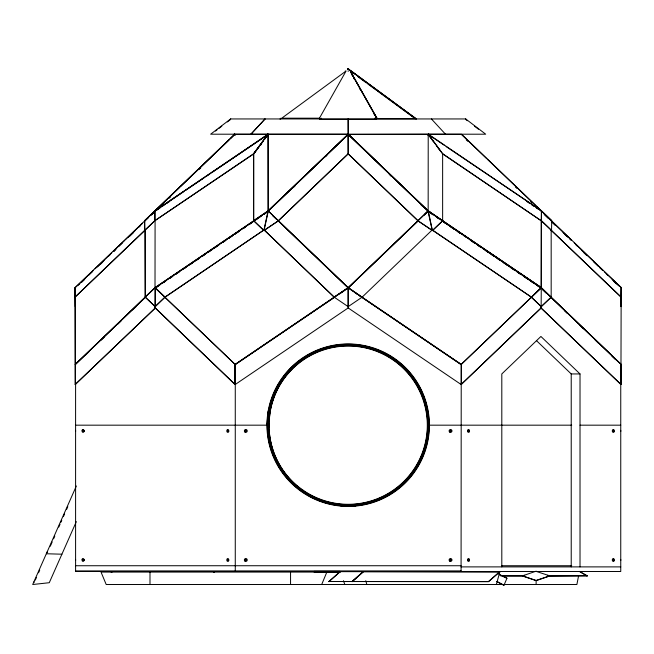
<?xml version="1.0" encoding="UTF-8"?>
<svg xmlns="http://www.w3.org/2000/svg" width="654" height="654" viewBox="0 0 654 654"><rect width="100%" height="100%" fill="white"/><g stroke="black" fill="none" stroke-linecap="round" stroke-linejoin="round"><path stroke-width="0.98" d="M269.047 423.163L268.957 425.174A80.646 80.646 0 0 0 268.982 427.185M269.137 421.16L270.184 411.17A80.646 80.646 0 0 1 279.266 385.721M84.039 430.577L84.039 431.288M268.181 411.072L266.946 425.174L75.594 425.174M578.577 575.904L576.877 584.513L106.193 584.513L101.035 572.07L339.998 572.07M155.129 287.621L164.98 297.071L263.938 229.995L268.034 211.103M428.01 211.209L432.155 229.995L362.103 297.186L348.157 306.636L334.227 297.194L264.167 229.995L268.254 211.103L348.173 134.52L428.01 211.046L424.348 214.725M496.361 584.513L499.779 572.07M500.302 575.79L522.701 575.79L536.19 571.163M547.586 575.348L549.491 576.01L587.227 575.79L549.491 576.01L536.125 580.646L522.759 576.01L502.395 576.01M579.33 571.383L587.227 575.79M433.594 141.82L428.215 134.274L348.329 134.462L428.166 210.989L541.218 287.621L531.277 297.194L541.291 306.636L551.159 297.186L541.128 306.636M428.166 210.989L348.378 134.274L428.166 210.989L428.215 134.274M83.475 431.288L83.042 430.218L82.535 430.937L83.172 431.624L83.385 430.495L83.099 431.321M84.039 559.62L84.039 560.331M84.047 430.675L84.023 431.141M84.047 559.718L84.023 560.176M427.904 135.28L428.64 133.481M321.694 584.513L326.853 572.07M496.787 581.619L503.964 585.256L506.956 578.267L498.839 574.13M499.648 574.792L506.915 578.218M76.363 485.979L32.7 584.513L49.271 582.714L76.338 521.639M35.283 580.114L36.493 577.368M38.529 572.79L39.739 570.043M50.309 546.196L52.189 541.962M53.579 538.814L54.805 536.043M58.77 527.108L60.005 524.32M60.945 522.203L61.762 520.355M63.397 516.668L64.623 513.897M66.585 509.466L67.82 506.678M348.214 68.744L348.002 69.43L348.337 68.964M347.756 69.144L348.1 69.602L348.386 68.874M348.1 69.602L348.459 68.923M348.557 68.997L348.165 69.733L348.002 68.964M350.242 70.992L376.933 118.088L376.647 118.644L375.658 116.903M376.173 119.33L376.557 118.775M414.325 118.644L414.62 118.088M416.263 119.053L348.631 69.046M319.446 118.186L346.097 70.992L281.768 118.186L319.446 118.186L319.692 118.644M428.166 134.462L442.856 154.074L541.291 220.799L621.3 297.194M428.068 134.937L428.509 134.274L461.577 134.274L551.706 220.684L541.479 210.874L446.036 146.512M155.055 287.842L155.243 308.001L235.023 384.527L235.113 364.368L348.247 287.621L362.103 297.186M523.298 275.963L541.259 287.956L541.152 308.001L461.152 384.527L348.247 308.001L348.32 287.842L418.642 220.447M442.635 154.074L442.635 220.799L432.4 230.6L417.931 220.799L348.329 154.074L348.165 118.865L348.173 135.525M442.856 154.074L428.501 134.299L541.414 210.801L541.324 287.621L550.995 297.186M461.454 134.462L486.314 158.293M428.084 211.43L424.348 215.052M428.345 211.046L433.291 214.643M428.313 211.103L432.31 230.11L531.44 297.194L541.291 306.636M432.4 230.6L442.709 220.684M442.635 220.799L428.28 210.825M541.414 210.801L541.136 211.209L537.58 207.71M461.078 571.498L461.234 364.368L348.173 287.735L278.588 221.044M540.989 287.956L441.646 220.455M461.152 384.527L540.989 308.001L621.096 384.527L621.096 364.482L541.136 287.735L541.25 220.226M347.83 69.299L348.165 68.842L348.41 69.733L348.754 69.267M348.116 69.52L348.41 69.013M348.165 69.553L348.508 69.087M350.757 71.458L351.1 70.992L415.429 118.186L415.086 118.644M154.941 220.627L154.941 210.825L267.846 134.299L234.761 134.274L144.632 220.684L144.632 230.486L154.941 220.627L253.376 153.911L267.846 134.299L268.279 134.937M145.719 297.088L75.177 364.482L155.088 287.572L268.181 210.989L348.018 134.299L348.018 154.074L278.408 220.799L263.938 230.6L253.597 220.627L253.597 153.911L268.066 134.299L264.559 139.367M264.339 139.367L267.96 134.462L154.867 210.874L154.867 220.684L253.49 154.074L263.137 141.002M253.711 220.799L253.711 154.074L259.131 146.717M260.341 145.09L263.358 141.002M503.964 585.256L496.917 581.455M83.295 560.592C84.203 557.788 81.137 561.287 83.63 560.265L83.042 559.399L82.69 560.265L83.279 560.552L83.279 559.399M228.066 431.55C228.949 428.722 225.932 432.261 228.409 431.223L227.813 430.357L227.461 431.223L228.058 431.509L227.461 431.223M228.066 560.592C228.974 557.788 225.916 561.287 228.409 560.265L227.813 559.399L227.461 560.265L228.058 560.552L227.461 560.265M613.051 430.316C613.387 434.362 613.722 428.55 613.656 430.651L613.06 431.509M613.051 559.358C613.387 563.396 613.722 557.584 613.656 559.685L613.06 560.552M250.858 134.201L265.132 118.865L250.972 134.201M530.762 201.653L532.462 202.805M536.264 206.133L621.251 287.621L621.071 306.636L621.226 287.572M230.388 138.73L234.761 134.274L144.657 220.627L144.82 230.6M75.275 306.636L75.087 287.621L149.799 216.016M150.682 215.174L179.85 187.175M180.725 186.382L228.925 140.136M75.038 287.735L93.53 270.29M95.051 268.786L111.842 252.738M113.305 251.34L124.293 240.803M125.078 239.993L142.605 223.251M144.853 221.044L148.466 217.635M151.393 214.831L160.222 206.312M78.333 285.152L79.804 283.746M81.268 282.34L85.658 278.13M88.592 275.318L92.255 271.811M97.381 266.897L103.97 260.578M108.368 256.368L110.567 254.259M113.494 251.447L116.42 248.643M118.619 246.533L122.282 243.026M128.143 237.41L134.732 231.091M138.395 227.576L140.594 225.475M151.581 214.945L153.044 213.539M169.239 198.146L170.71 196.74M199.282 169.353L200.745 167.947M81.448 282.454L84.382 279.642M100.495 264.2L102.694 262.091M113.682 251.561L115.145 250.155M129.794 236.119L133.457 232.603M263.938 229.995L165.053 297.186L155.194 306.636L145.343 297.194L145.065 229.995L75.087 297.071L144.509 230.813M144.632 230.486L154.867 220.684M155.194 306.636L145.155 297.079L155.014 287.621L155.088 220.226M262.213 215.207L155.039 287.735L75.406 364.482M85.11 355.465L88.772 351.958M101.223 340.023L104.158 337.219M117.344 324.58L121.006 321.065M132.721 309.832L136.384 306.325M155.031 306.636L164.98 297.071M75.112 287.572L75.177 384.527L155.35 308.001L235.187 384.527L348.091 308.001L348.018 287.842L277.705 220.447M75.177 384.527L155.243 308.001M268.066 134.299L268.181 210.989L348.018 134.462L268.124 210.801L278.408 220.799L263.864 230.486L253.629 220.684M293.237 187.673L295.42 185.499M325.463 156.78L326.926 155.3M278.408 220.627L348.018 153.911M432.482 230.486L417.931 220.799L428.166 210.825M418.486 220.341L348.173 287.735L428.239 210.874L541.25 287.572M348.247 287.956L461.152 364.482L541.299 287.735L621.12 364.368L620.932 384.527L621.169 287.956M461.152 364.482L541.152 287.956M499.779 571.841L488.53 581.692L328.848 581.512L340.096 571.653L499.779 571.841L363.379 571.653L352.138 581.692L363.379 571.612M328.987 581.692L340.227 571.612M328.848 581.512L351.999 581.512L363.248 571.653M352.138 581.512L488.53 581.512L499.779 571.653M83.279 431.509L82.69 431.223L83.042 430.357L83.63 431.223M83.279 430.357L82.927 431.223M83.042 431.509L83.042 430.357M227.461 430.651L228.058 430.357M227.813 431.509L228.409 431.223M83.042 560.552L83.042 559.399M227.461 559.685L228.058 559.399M227.813 560.552L228.409 560.265M467.929 430.651L468.877 430.651L468.289 431.509M612.708 430.651L613.305 430.357M467.929 559.685L468.877 559.685L468.289 560.552M612.708 559.685L613.305 559.399M230.739 118.865L210.637 134.201L485.701 134.201L465.599 118.865M215.477 131.062L217.063 129.852M218.649 128.634L221.82 126.206M227.363 121.946L230.535 119.518M155.088 211.046L163.516 205.331M165.2 204.195L183.741 191.63M185.425 190.486L203.958 177.921M205.642 176.784L209.86 173.923M211.544 172.787L267.993 134.52M156.813 210.122L160.026 207.947M163.238 205.765L164.849 204.677M167.261 203.042L169.672 201.407M253.597 220.627L268.099 210.874L348.173 287.572M263.897 214.071L267.993 211.046M262.279 215.313L155.276 287.842L160.41 284.531M263.971 214.177L267.339 211.888M162.094 283.386L166.304 280.533M169.672 278.252L173.048 275.963M175.574 274.255L179.785 271.394M182.311 269.685L186.529 266.824M188.213 265.688L200.01 257.692M202.536 255.976L206.746 253.123M208.43 251.978L219.384 244.555M222.761 242.274L226.129 239.985M228.655 238.277L232.865 235.415M234.557 234.279L239.609 230.846M242.977 228.565L246.354 226.284M248.88 224.567L253.09 221.714M255.616 219.997L259.834 217.144M264.044 214.291L266.57 212.575M155.431 288.071L158.799 285.79M163.852 282.356L165.536 281.22M169.754 278.359L172.28 276.65M175.648 274.361L179.016 272.08M184.076 268.655L185.761 267.511M189.971 264.657L192.505 262.941M195.873 260.66L198.399 258.943M202.609 256.09L205.143 254.373M208.512 252.092L211.88 249.812M214.406 248.095L218.624 245.242M222.834 242.381L225.36 240.672M228.737 238.383L232.105 236.102M234.631 234.385L238.841 231.532M243.059 228.679L245.585 226.963M248.953 224.682L252.321 222.393M264.167 229.995L334.145 297.079L348.173 287.735M155.186 287.956L235.187 364.482L348.091 287.956M334.693 297.21L235.268 364.597L235.268 571.498M339.745 293.785L343.955 290.924M345.639 289.787L348.173 288.071M541.479 210.874L541.291 220.799L442.971 153.911M550.995 230.11L621.071 297.194M551.526 230.6L551.706 220.684M440.87 219.777L541.324 287.621M604.271 271.696L621.251 287.621M522.701 575.79L524.671 575.348M522.759 576.01L536.125 580.433L549.491 576.01M348.402 506.041L355.22 505.746A80.883 80.883 0 0 0 429.049 425.174A80.883 80.883 0 0 0 355.22 344.601A80.883 80.883 0 0 0 268.516 411.129L267.29 425.174A80.883 80.883 0 0 0 341.118 505.746L348.402 506.392L355.253 506.09M376.459 118.775L416.402 118.775M230.535 118.946L465.795 118.946M268.181 210.989L268.124 134.274L347.961 134.274M75.177 287.956L75.406 384.527M155.35 287.956L155.08 308.001M621.169 364.482L550.619 297.088M536.46 340.628L571.22 373.941L580.016 373.941L580.016 566.887M429.4 425.174A81.227 81.227 0 0 1 307.56 495.519A81.227 81.227 0 0 1 307.56 354.828A81.227 81.227 0 0 1 429.4 425.174L571.735 425.174M580.016 425.174L620.752 425.174M75.594 430.357L75.594 431.509M620.752 430.357L620.752 431.509M82.69 430.651L84.129 430.651M227.813 430.357L228.409 430.651M82.69 431.223L84.129 431.223M467.929 431.223L468.526 431.509M612.708 431.223L613.305 431.509M75.594 559.399L75.594 560.552M620.752 559.399L620.752 560.552M82.69 559.685L84.129 559.685M227.813 559.399L228.409 559.685M82.69 560.265L84.129 560.265M467.929 560.265L468.526 560.552M612.708 560.265L613.305 560.552M75.594 565.735L461.078 565.735M501.634 565.735L571.735 565.735M461.078 566.887L620.752 566.887M75.594 570.917L461.078 570.917M339.998 571.383L314.034 571.383L314.034 571.956L340.342 571.956M46.328 553.758L61.909 554.2M341.094 506.09L347.944 506.041M549.556 575.79L536.125 571.383M431.403 118.946L445.48 134.201M47.137 551.943L47.66 552.172M46.916 552.426L47.448 552.663M33.844 581.937L34.368 582.174M580.204 571.898L587.161 576.01M154.924 211.103L155.047 210.989M428.345 134.52L444.393 145.311M526.674 201.407L529.887 203.582M531.489 204.677L533.901 206.312M536.313 207.947L537.923 209.035M434.975 215.779L439.186 218.64M429.008 211.888L433.218 214.749M435.744 216.458L439.112 218.747M429.768 212.575L433.136 214.855M436.512 217.144L439.038 218.853M443.249 221.714L448.309 225.139M449.993 226.284L454.203 229.137M456.729 230.846L460.105 233.135M463.473 235.415L466 237.132M470.21 239.985L474.428 242.838M476.954 244.555L480.322 246.836M482.856 248.553L494.645 256.548M496.337 257.692L500.547 260.545M503.073 262.262L514.87 270.257M516.554 271.394L520.772 274.255M444.017 222.393L445.701 223.537M450.761 226.963L454.129 229.252M457.498 231.532L460.024 233.249M470.978 240.672L474.346 242.953M477.722 245.242L480.249 246.95M485.301 250.376L488.677 252.665M491.203 254.373L494.571 256.662M497.939 258.943L500.474 260.66M503.842 262.941L507.21 265.23M510.578 267.511L514.796 270.364M517.322 272.08L520.69 274.361M524.058 276.65L527.435 278.931M530.803 281.22L533.329 282.929M537.547 285.79L539.231 286.926M432.384 229.995L531.35 297.079M354.909 292.64L357.436 294.349M359.128 295.494L461.078 364.597M415.437 118.448L348.075 69.022L348.002 69.602M351.574 72.054L354.108 73.91M358.09 76.829L366.33 82.878M367.859 83.998L376.107 90.048M377.628 91.168L413.573 117.532M465.795 119.518L467.381 120.737M474.518 126.206L478.483 129.239M487.189 159.094L535.43 205.372M543.482 213.425L571.318 240.1M574.196 242.806L602.808 270.29M544.757 214.945L548.42 218.452M551.355 221.265L555.745 225.475M563.069 232.497L568.203 237.41M569.667 238.816L571.13 240.214M575.528 244.433L577.719 246.533M581.381 250.049L587.243 255.665M593.832 261.984L598.23 266.194M599.693 267.6L602.628 270.404M606.291 273.92L607.754 275.318M612.144 279.536L618.741 285.855M466.286 139.85L467.749 141.256M515.377 186.905L516.84 188.311M552.63 222.777L555.565 225.589M565.089 234.712L566.552 236.119M583.393 252.264L586.327 255.076M613.427 281.048L616.354 283.861M541.479 220.684L551.706 230.486M542.567 289.362L546.229 292.869M542.379 289.477L546.041 292.984M564.353 310.536L567.28 313.348M579.73 325.283L583.393 328.79M595.115 340.023L598.778 343.538M611.964 356.168L615.627 359.684M620.932 384.527L541.103 308.001L541.103 305.998M420.702 204.212L422.893 206.312M389.204 174.266L391.386 176.441M420.686 204.522L422.876 206.631M580.016 373.941L540.915 336.458L501.806 373.941L501.806 566.887M348.329 153.911L417.931 220.627M272.726 215.428L276.389 218.935M272.579 215.534L276.241 219.041M155.039 287.735L235.187 364.482M234.786 134.52L235.187 134.937M436.602 145.907L440.821 151.622M345.238 70.992L345.574 71.458M280.909 118.186L281.253 118.644M234.312 133.375L235.293 135.067M350.732 71.866L376.884 118.186M350.642 72.046L376.794 118.366M351.484 74.074L352.465 75.823M353.454 77.573L354.443 79.322M359.373 88.061L360.362 89.811M373.687 113.404L374.668 115.153M348.41 69.299L348.165 68.842L348.1 69.43M347.83 69.733L347.928 69.267M319.822 118.865L320.068 119.33L320.068 118.865M280.076 118.865L280.223 119.33M267.699 133.481L268.442 135.28M343.424 580.687L344.846 584.513M365.774 580.687L366.829 584.513M620.752 383.775L620.752 571.498L75.594 571.498L75.594 383.775M612.953 430.651L612.953 431.223M612.953 559.685L612.953 560.265M571.22 373.941L571.22 566.887M551.175 229.995L551.175 297.071M540.989 305.998L540.989 308.001M536.125 580.433L536.125 584.513M468.174 430.651L468.174 431.223M468.174 559.685L468.174 560.265M461.315 364.482L461.315 384.527M376.41 118.865L376.41 119.33L319.92 119.33L319.92 118.865M376.271 118.865L376.271 119.33M374.816 118.186L374.816 118.644M348.239 68.964L348.337 69.602M348.165 70.992L348.165 71.458M321.523 118.186L321.523 118.644M316.814 572.07L315.817 572.07M290.556 572.07L290.556 584.513M235.023 364.482L235.023 384.527M228.172 430.651L228.172 431.223M228.172 559.685L228.172 560.265M227.706 430.651L227.706 431.223M227.706 559.685L227.706 560.265M214.447 572.07L213.449 572.07M155.35 305.998L155.35 308.001M149.995 572.07L149.995 584.513M145.155 229.995L145.155 297.079M112.071 572.07L111.074 572.07M261.134 144.763A1.439 0.703 -34.1 0 1 260.897 144.73M297.766 486.952A80.646 80.646 0 0 1 296.246 485.644M291.177 480.764A80.646 80.646 0 0 1 283.542 471.436M281.866 468.926A80.646 80.646 0 0 1 279.765 465.501M279.266 464.626A80.646 80.646 0 0 1 273.822 452.756M273.486 451.808A80.646 80.646 0 0 1 269.064 429.196M279.765 384.854A80.646 80.646 0 0 1 291.872 368.864M267.952 418.159L267.649 425.174A80.524 80.524 0 0 0 384.307 497.13A80.524 80.524 0 0 0 396.259 360.583A80.524 80.524 0 0 0 268.868 411.194L267.952 418.159M268.295 418.184L267.993 425.174A80.18 80.18 0 0 0 384.151 496.827A80.18 80.18 0 0 0 396.046 360.861A80.18 80.18 0 0 0 269.211 411.252L268.295 418.184M268.639 418.217L268.336 425.174A79.829 79.829 0 0 0 383.996 496.517A79.829 79.829 0 0 0 395.842 361.139A79.829 79.829 0 0 0 269.554 411.309L268.639 418.217M268.99 418.249L268.688 425.174A79.486 79.486 0 0 0 383.841 496.206A79.486 79.486 0 0 0 395.637 361.417A79.486 79.486 0 0 0 269.889 411.374L268.99 418.249M83.54 559.971C82.895 561.492 82.927 558.442 83.54 559.971M228.32 430.937C227.641 432.433 227.756 429.425 228.32 430.937M228.32 559.971C227.69 561.484 227.69 558.451 228.32 559.971M468.035 430.749C468.591 433.389 469.58 428.934 468.035 430.749M468.035 559.791C468.591 562.432 469.58 557.968 468.035 559.791M245.111 430.749C245.986 433.479 247.228 428.828 245.111 430.749M245.111 559.791C245.986 562.522 247.228 557.862 245.111 559.791M449.854 430.749C450.729 433.479 451.979 428.828 449.854 430.749M449.854 559.791C450.729 562.522 451.979 557.862 449.854 559.791M245.364 430.79C245.806 432.58 246.811 429.637 245.364 430.79M245.364 559.824C245.806 561.623 246.811 558.679 245.364 559.824M450.107 430.79C450.549 432.58 451.554 429.637 450.107 430.79M450.107 559.824C450.549 561.623 451.554 558.679 450.107 559.824M245.798 430.357L245.299 430.651L245.798 431.509L246.296 430.651L245.798 430.357M450.541 430.357L450.042 430.651L450.541 431.509L451.039 431.223L450.541 430.357M245.798 559.399L245.299 559.685L245.798 560.552L246.296 560.265L245.798 559.399M450.541 559.399L450.042 559.685L450.541 560.552L451.039 560.265L450.541 559.399M302.777 490.001A79.142 79.142 0 0 0 427.013 432.073A79.142 79.142 0 0 0 314.721 353.446A79.142 79.142 0 0 0 302.777 490.001M449.813 432.171A1.439 1.439 0 0 0 451.979 430.953A1.439 1.439 0 0 0 449.838 429.686A1.439 1.439 0 0 0 449.813 432.171M449.813 561.214A1.439 1.439 0 0 0 451.979 559.987A1.439 1.439 0 0 0 449.838 558.72A1.439 1.439 0 0 0 449.813 561.214M245.07 432.171A1.439 1.439 0 0 0 247.237 430.953A1.439 1.439 0 0 0 245.095 429.686A1.439 1.439 0 0 0 245.07 432.171M245.07 561.214A1.439 1.439 0 0 0 247.237 559.987A1.439 1.439 0 0 0 245.095 558.72A1.439 1.439 0 0 0 245.07 561.214M614.18 431.665A1.439 1.014 -90 0 0 613.313 429.498A1.439 1.014 -90 0 0 612.422 431.64A1.439 1.014 -90 0 0 614.18 431.665M469.4 431.665A1.439 1.014 -90 0 0 468.534 429.498A1.439 1.014 -90 0 0 467.643 431.64A1.439 1.014 -90 0 0 469.4 431.665M614.18 560.707A1.439 1.014 -90 0 0 613.313 558.541A1.439 1.014 -90 0 0 612.422 560.682A1.439 1.014 -90 0 0 614.18 560.707M469.4 560.707A1.439 1.014 -90 0 0 468.534 558.541A1.439 1.014 -90 0 0 467.643 560.682A1.439 1.014 -90 0 0 469.4 560.707M228.687 560.707A1.439 1.014 -90 0 0 227.829 558.541A1.439 1.014 -90 0 0 226.93 560.682A1.439 1.014 -90 0 0 228.687 560.707M82.167 430.201A1.439 1.014 90 0 0 83.025 432.368A1.439 1.014 90 0 0 83.925 430.234A1.439 1.014 90 0 0 82.167 430.201M82.167 559.244A1.439 1.014 90 0 0 83.025 561.41A1.439 1.014 90 0 0 83.925 559.268A1.439 1.014 90 0 0 82.167 559.244M228.687 431.665A1.439 1.014 -90 0 0 227.829 429.498A1.439 1.014 -90 0 0 226.93 431.64A1.439 1.014 -90 0 0 228.687 431.665"/></g></svg>
